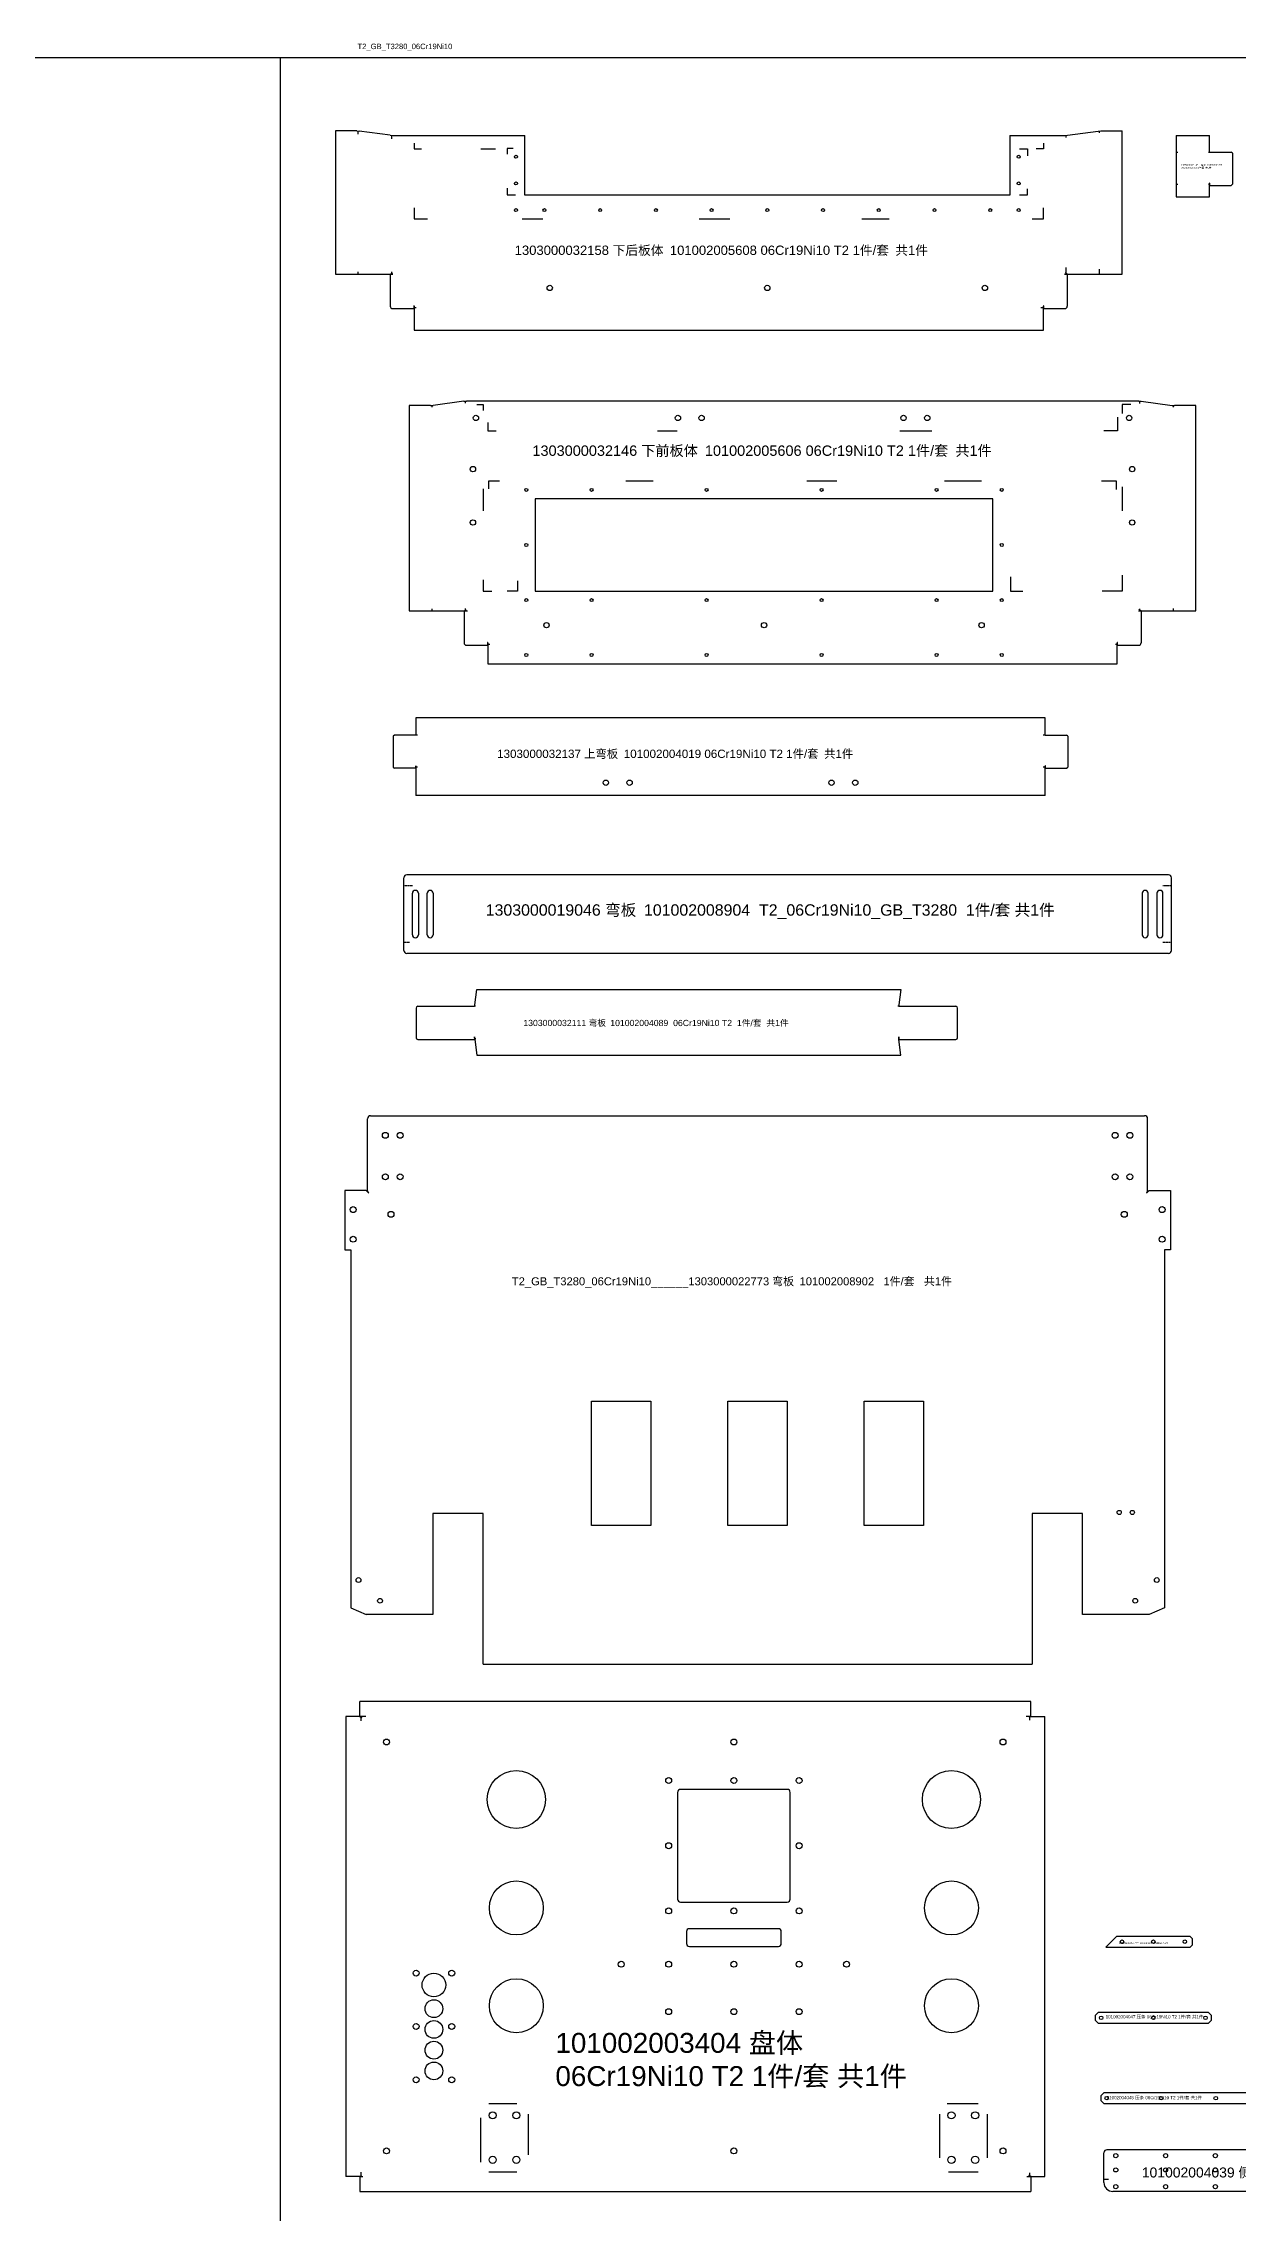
# Model space of a CAD drawing. Extents: x -15495 to 21573, y -5484 to 3275.
# Drawn here: x -1376 to 639, y -1047 to 2613 of the extents above; entities that cross this region are included whole.
import ezdxf

# ---------------------------------------------------------------- set-up
doc = ezdxf.new("R2010")
doc.units = 0
doc.header["$MEASUREMENT"] = 0
doc.linetypes.add('CENTER', pattern=[2, 1.25, -0.25, 0.25, -0.25])
doc.linetypes.add('CENTERX2', pattern=[20.32, 12.7, -2.54, 2.54, -2.54])
doc.layers.get('0').update_dxf_attribs({"linetype": 'CONTINUOUS'})
doc.layers.add('1轮廓实线层', color=7, linetype='CONTINUOUS')
doc.styles.get("Standard").update_dxf_attribs({"font": 'arial.ttf'})

# ---------------------------------------------------------------- blocks, each defined once
blk = doc.blocks.new('DWG合并20101002003404_盘体_06C')
at = {"color": 7, "linetype": 'CONTINUOUS'}
for p, q in [((-33.1, 3787.6), (-33.1, 3813)), ((1098.9, 3813), (-33.1, 3813)), ((1098.9, 3787.6), (1098.9, 3813)), ((-56.5, 3787.6), (-56.5, 3011.8)), ((-33.1, 3787.6), (-56.5, 3787.6)), ((1098.9, 3787.6), (1122.2, 3787.6)), ((1122.2, 3011.8), (1122.2, 3787.6)), ((687.9, 3664.7), (507.9, 3664.7)), ((502.9, 3659.7), (502.9, 3479.7)), ((692.9, 3479.7), (692.9, 3659.7)), ((507.9, 3474.7), (687.9, 3474.7)), ((517.9, 3424.7), (517.9, 3404.7)), ((672.9, 3429.7), (522.9, 3429.7)), ((677.9, 3404.7), (677.9, 3424.7)), ((522.9, 3399.7), (672.9, 3399.7)), ((-33.1, 3011.8), (-56.5, 3011.8)), ((-33.1, 3011.8), (-33.1, 2986.3)), ((1098.9, 3011.8), (1122.2, 3011.8)), ((1098.9, 3011.8), (1098.9, 2986.3)), ((-33.1, 2986.3), (1098.9, 2986.3))]:
    blk.add_line(p, q, dxfattribs=at)
at = {"color": 6, "linetype": 'CENTERX2'}
for p, q in [((-23.2, 3787.8), (-33.1, 3787.8)), ((-31.3, 3786.7), (-31.3, 3780.4)), ((1098.9, 3787.8), (1091.1, 3787.8)), ((1097, 3781.7), (1097, 3786.7)), ((-33.1, 3011.5), (-27.8, 3011.5)), ((-31.3, 3018.8), (-31.3, 3012.6)), ((1092, 3011.5), (1098.9, 3011.5)), ((1097, 3012.6), (1097, 3017.6))]:
    blk.add_line(p, q, dxfattribs=at)
at = {"color": 1}
for p, q in [((-33.1, 3787.6), (-31.3, 3786.7)), ((-31.3, 3786.7), (-29.5, 3785.8)), ((1097, 3786.7), (1095.2, 3785.8)), ((1098.9, 3787.6), (1097, 3786.7)), ((-33.1, 3011.8), (-31.3, 3012.6)), ((-31.3, 3012.6), (-29.5, 3013.5)), ((1097, 3012.6), (1095.2, 3013.5)), ((1098.9, 3011.8), (1097, 3012.6))]:
    blk.add_line(p, q, dxfattribs=at)
at = {"color": 6, "linetype": 'CONTINUOUS'}
for p, q in [((184.4, 3134.7), (231.7, 3134.7)), ((250.9, 3116.8), (250.9, 3048)), ((944.9, 3116.8), (944.9, 3043)), ((957.6, 3134.7), (1009.7, 3134.7)), ((1024.9, 3116.8), (1024.9, 3043)), ((170.9, 3036), (170.9, 3110.7)), ((184.4, 3019.7), (231.7, 3019.7)), ((959.7, 3019.7), (1009.7, 3019.7))]:
    blk.add_line(p, q, dxfattribs=at)
at = {"color": 7, "linetype": 'CONTINUOUS'}
for centre, radius in [((11.9, 3744.7), 5), ((597.9, 3744.7), 5), ((1051.9, 3744.7), 5), ((230.9, 3647.7), 49), ((487.9, 3679.7), 5), ((597.9, 3679.7), 5), ((707.9, 3679.7), 5), ((964.9, 3647.7), 49), ((487.9, 3569.7), 5), ((707.9, 3569.7), 5), ((230.9, 3464.7), 45.5), ((964.9, 3464.7), 45.5), ((487.9, 3459.7), 5), ((597.9, 3459.7), 5), ((707.9, 3459.7), 5), ((407.9, 3369.7), 5), ((487.9, 3369.7), 5), ((597.9, 3369.7), 5), ((707.9, 3369.7), 5), ((787.9, 3369.7), 5), ((61.9, 3354.7), 5), ((91.9, 3334.7), 20), ((121.9, 3354.7), 5), ((230.9, 3299.7), 45.5), ((964.9, 3299.7), 45.5), ((91.9, 3294.7), 15), ((487.9, 3289.7), 5), ((597.9, 3289.7), 5), ((707.9, 3289.7), 5), ((61.9, 3264.7), 5), ((91.9, 3259.7), 15), ((121.9, 3264.7), 5), ((91.9, 3224.7), 15), ((91.9, 3189.7), 15), ((61.9, 3174.7), 5), ((121.9, 3174.7), 5), ((190.9, 3114.7), 6), ((230.9, 3114.7), 6), ((964.9, 3114.7), 6), ((1004.9, 3114.7), 6), ((11.9, 3054.7), 5), ((190.9, 3039.7), 6), ((230.9, 3039.7), 6), ((597.9, 3054.7), 5), ((964.9, 3039.7), 6), ((1004.9, 3039.7), 6), ((1051.9, 3054.7), 5)]:
    blk.add_circle(centre, radius, dxfattribs=at)
for centre, start, end in [((507.9, 3659.7), 90, 180), ((687.9, 3659.7), 0, 90), ((507.9, 3479.7), 180, 270), ((687.9, 3479.7), 270, 0), ((522.9, 3424.7), 90, 180), ((522.9, 3404.7), 180, 270), ((672.9, 3424.7), 0, 90), ((672.9, 3404.7), 270, 0)]:
    blk.add_arc(centre, 5, start, end, dxfattribs=at)
at = {"color": 3, "insert": (296.8, 3253.8), "char_height": 33.6, "width": 622.458, "attachment_point": 1}
blk.add_mtext('101002003404 {\\fSimSun|b0|i0|c134|p54;盘体} 06Cr19Ni10 T2 1{\\fSimSun|b0|i0|c134|p54;件}/{\\fSimSun|b0|i0|c134|p54;套} {\\fSimSun|b0|i0|c134|p54;共}1{\\fSimSun|b0|i0|c134|p54;件}', dxfattribs=at)
blk = doc.blocks.new('DWG合并49101002004039_侧上档条_0')
at = {"color": 7, "linetype": 'CONTINUOUS'}
for p, q in [((-1378.7, 3104.6), (-1378.7, 3154.9)), ((-438.1, 3159.9), (-1373.7, 3159.9)), ((-433.1, 3154.9), (-433.1, 3104.6)), ((-1064.1, 3115.9), (-1094.7, 3115.9)), ((-1094.7, 3115.9), (-1094.7, 3094.6)), ((-1064.1, 3115.9), (-1064.1, 3094.6)), ((-641.1, 3115.9), (-672.1, 3115.9)), ((-672.1, 3115.9), (-672.1, 3094.6)), ((-641.1, 3094.6), (-641.1, 3115.9)), ((-1099.7, 3089.6), (-1363.7, 3089.6)), ((-1099.7, 3089.6), (-1094.7, 3094.6)), ((-1064.1, 3094.6), (-1059.1, 3089.6)), ((-677.1, 3089.6), (-1059.1, 3089.6)), ((-677.1, 3089.6), (-672.1, 3094.6)), ((-641.1, 3094.6), (-636.1, 3089.6)), ((-448.1, 3089.6), (-636.1, 3089.6))]:
    blk.add_line(p, q, dxfattribs=at)
at = {"color": 6, "linetype": 'CENTERX2'}
for p, q in [((-1081.9, 3153.6), (-1081.9, 3159.9)), ((-654.2, 3159.9), (-654.2, 3155.4)), ((-1081.9, 3115.9), (-1081.9, 3120.5)), ((-654.2, 3119.1), (-654.2, 3115.9)), ((-1371, 3109.7), (-1378.7, 3109.7)), ((-1094.7, 3109.7), (-1105.3, 3109.7)), ((-1058.7, 3109.7), (-1064.1, 3109.7)), ((-672.1, 3109.7), (-678.8, 3109.7)), ((-638.4, 3109.7), (-641.1, 3109.7)), ((-433.1, 3109.7), (-439.5, 3109.7))]:
    blk.add_line(p, q, dxfattribs=at)
at = {"color": 7, "linetype": 'CONTINUOUS'}
for centre in [(-1358.7, 3149.9), (-1274.7, 3149.9), (-1190.7, 3149.9), (-1106.7, 3149.9), (-1052.1, 3149.9), (-960.1, 3149.9), (-868.1, 3149.9), (-776.1, 3149.9), (-684.1, 3149.9), (-629.1, 3149.9), (-541.1, 3149.9), (-453.1, 3149.9), (-1358.7, 3125.9), (-1274.7, 3125.9), (-1190.7, 3125.9), (-1106.7, 3125.9), (-1052.1, 3125.9), (-960.1, 3125.9), (-868.1, 3125.9), (-776.1, 3125.9), (-684.1, 3125.9), (-629.1, 3125.9), (-541.1, 3125.9), (-453.1, 3125.9), (-1358.7, 3097.6), (-1274.7, 3097.6), (-1190.7, 3097.6), (-1106.7, 3097.6), (-1052.1, 3097.6), (-960.1, 3097.6), (-868.1, 3097.6), (-776.1, 3097.6), (-684.1, 3097.6), (-629.1, 3097.6), (-541.1, 3097.6), (-453.1, 3097.6)]:
    blk.add_circle(centre, 3.5, dxfattribs=at)
for centre, radius, start, end in [((-1373.7, 3154.9), 5, 90, 180), ((-438.1, 3154.9), 5, 0, 90), ((-1363.7, 3104.6), 15, 180, 270), ((-448.1, 3104.6), 15, 270, 0)]:
    blk.add_arc(centre, radius, start, end, dxfattribs=at)
at = {"color": 3, "insert": (-1314.8, 3130), "char_height": 16.8, "width": 579.177, "attachment_point": 1}
blk.add_mtext('101002004039 {\\fSimSun|b0|i0|c134|p54;侧上档条} 06Cr19Ni10 T2 1{\\fSimSun|b0|i0|c134|p54;件}/{\\fSimSun|b0|i0|c134|p54;套} {\\fSimSun|b0|i0|c134|p54;共}1{\\fSimSun|b0|i0|c134|p54;件}', dxfattribs=at)
blk = doc.blocks.new('DWG合并78101002004045_压条_06C')
at = {"color": 7, "linetype": 'CONTINUOUS'}
for p, q in [((-1406.9, 3037.3), (-1411.9, 3032.3)), ((-1411.9, 3032.3), (-1411.9, 3024.3)), ((-1411.9, 3024.3), (-1406.9, 3019.3)), ((-1028.9, 3037.3), (-1406.9, 3037.3)), ((-1406.9, 3019.3), (-1028.9, 3019.3)), ((-1023.9, 3032.3), (-1028.9, 3037.3)), ((-1028.9, 3019.3), (-1023.9, 3024.3)), ((-1023.9, 3024.3), (-1023.9, 3032.3))]:
    blk.add_line(p, q, dxfattribs=at)
for centre in [(-1401.9, 3028.3), (-1309.9, 3028.3), (-1217.9, 3028.3), (-1125.9, 3028.3), (-1033.9, 3028.3)]:
    blk.add_circle(centre, 3, dxfattribs=at)
at = {"color": 3, "insert": (-1406.1, 3031.8), "char_height": 5.376, "width": 173.215, "attachment_point": 1}
blk.add_mtext('101002004045 {\\fSimSun|b0|i0|c134|p54;压条} 06Cr19Ni10 T2 1{\\fSimSun|b0|i0|c134|p54;件}/{\\fSimSun|b0|i0|c134|p54;套} {\\fSimSun|b0|i0|c134|p54;共}1{\\fSimSun|b0|i0|c134|p54;件}', dxfattribs=at)
blk = doc.blocks.new('DWG合并136101002004047_压条_06')
at = {"color": 7, "linetype": 'CONTINUOUS'}
for p, q in [((-1437.7, 2919.4), (-1442.7, 2914.4)), ((-1442.7, 2914.4), (-1442.7, 2906.4)), ((-1442.7, 2906.4), (-1437.7, 2901.4)), ((-1251.7, 2919.4), (-1437.7, 2919.4)), ((-1437.7, 2901.4), (-1251.7, 2901.4)), ((-1246.7, 2914.4), (-1251.7, 2919.4)), ((-1251.7, 2901.4), (-1246.7, 2906.4)), ((-1246.7, 2906.4), (-1246.7, 2914.4))]:
    blk.add_line(p, q, dxfattribs=at)
for centre in [(-1432.7, 2910.4), (-1344.7, 2910.4), (-1256.7, 2910.4)]:
    blk.add_circle(centre, 3, dxfattribs=at)
at = {"color": 3, "insert": (-1425.1, 2914.9), "char_height": 5.376, "width": 168.316, "attachment_point": 1}
blk.add_mtext('101002004047 {\\fSimSun|b0|i0|c134|p54;压条} 06Cr19Ni10 T2 1{\\fSimSun|b0|i0|c134|p54;件}/{\\fSimSun|b0|i0|c134|p54;套} {\\fSimSun|b0|i0|c134|p54;共}1{\\fSimSun|b0|i0|c134|p54;件}', dxfattribs=at)
blk = doc.blocks.new('DWG合并223101002004057_压条_06')
at = {"color": 7, "linetype": 'CONTINUOUS'}
for p, q in [((-2663.1, 2496.3), (-2681.1, 2478.3)), ((-2539.1, 2496.3), (-2663.1, 2496.3)), ((-2535.1, 2492.3), (-2539.1, 2496.3)), ((-2535.1, 2482.3), (-2535.1, 2492.3)), ((-2681.1, 2478.3), (-2539.1, 2478.3)), ((-2539.1, 2478.3), (-2535.1, 2482.3))]:
    blk.add_line(p, q, dxfattribs=at)
for centre in [(-2654.1, 2487.3), (-2601.1, 2487.3), (-2548.1, 2487.3)]:
    blk.add_circle(centre, 3, dxfattribs=at)
at = {"color": 3, "insert": (-2658.7, 2486.3), "char_height": 2.688, "width": 86.553, "attachment_point": 1}
blk.add_mtext('101002004057 {\\fSimSun|b0|i0|c134|p54;压条} 06Cr19Ni10 T2 1{\\fSimSun|b0|i0|c134|p54;件}/{\\fSimSun|b0|i0|c134|p54;套} {\\fSimSun|b0|i0|c134|p54;共}2{\\fSimSun|b0|i0|c134|p54;件}', dxfattribs=at)
blk = doc.blocks.new('1303000019046')
at = {"color": 7, "linetype": 'CONTINUOUS'}
for p, q in [((66.3, -642.5), (66.3, -519.9)), ((1356.3, -514.9), (71.3, -514.9)), ((80.8, -616.2), (80.8, -546.2)), ((90.8, -546.2), (90.8, -616.2)), ((105.8, -616.2), (105.8, -546.2)), ((115.8, -546.2), (115.8, -616.2)), ((1311.8, -546.2), (1311.8, -616.2)), ((1321.8, -616.2), (1321.8, -546.2)), ((1336.8, -546.2), (1336.8, -616.2)), ((1346.8, -616.2), (1346.8, -546.2)), ((1361.3, -642.5), (1361.3, -519.9)), ((1356.3, -647.5), (71.3, -647.5))]:
    blk.add_line(p, q, dxfattribs=at)
at = {"color": 6, "linetype": 'CENTER'}
for p, q in [((66.3, -533), (80.8, -533)), ((1346.8, -533), (1361.3, -533)), ((75.9, -629.3), (66.3, -629.3)), ((1361.3, -629.3), (1346.8, -629.3))]:
    blk.add_line(p, q, dxfattribs=at)
at = {"color": 7, "linetype": 'CONTINUOUS'}
for centre, start, end in [((71.3, -519.9), 90, 180), ((85.8, -546.2), 0, 180), ((110.8, -546.2), 0, 180), ((1316.8, -546.2), 0, 180), ((1341.8, -546.2), 0, 180), ((1356.3, -519.9), 0, 90), ((85.8, -616.2), 180, 0), ((110.8, -616.2), 180, 0), ((1316.8, -616.2), 180, 0), ((1341.8, -616.2), 180, 0), ((71.3, -642.5), 180, 270), ((1356.3, -642.5), 270, 0)]:
    blk.add_arc(centre, 5, start, end, dxfattribs=at)
at = {"color": 3, "insert": (204.4, -564.7), "char_height": 19.2138, "width": 987.415, "attachment_point": 1}
blk.add_mtext('1303000019046 {\\fSimSun|b0|i0|c134|p54;弯板 }101002008904  T2_06Cr19Ni10_GB_T3280  1{\\fSimSun|b0|i0|c134|p54;件}/{\\fSimSun|b0|i0|c134|p54;套} {\\fSimSun|b0|i0|c134|p54;共}1{\\fSimSun|b0|i0|c134|p54;件}', dxfattribs=at)
blk = doc.blocks.new('1303000022773_弯板_101002008')
at = {"color": 7, "linetype": 'CONTINUOUS'}
for p, q in [((10699.8, -1881), (10699.8, -1760)), ((12015.6, -1881), (12015.6, -1760)), ((10661.4, -1881.4), (10661.4, -1981.4)), ((10697.4, -1881.4), (10661.4, -1881.4)), ((10697.4, -1881.4), (10701.7, -1885.4)), ((12015.6, -1881), (12013.7, -1885.4)), ((12013.7, -1885.4), (12018, -1881.4)), ((12054, -1881.4), (12054, -1981.4)), ((10661.4, -1981.4), (10671.4, -1981.4)), ((12044, -1981.4), (12044, -2585.6)), ((11077.7, -2236.4), (11177.7, -2236.4)), ((11077.7, -2446.4), (11077.7, -2236.4)), ((11177.7, -2236.4), (11177.7, -2446.4)), ((11307.7, -2236.4), (11407.7, -2236.4)), ((11407.7, -2236.4), (11407.7, -2446.4)), ((11537.7, -2236.4), (11637.7, -2236.4)), ((11537.7, -2446.4), (11537.7, -2236.4)), ((10894.7, -2426.4), (10809.7, -2426.4)), ((10894.7, -2680.2), (10894.7, -2426.4)), ((11177.7, -2446.4), (11077.7, -2446.4)), ((11407.7, -2446.4), (11307.7, -2446.4)), ((11637.7, -2446.4), (11537.7, -2446.4)), ((11905.7, -2426.4), (11820.7, -2426.4)), ((11905.7, -2596.4), (11905.7, -2426.4)), ((10671.4, -2585.6), (10697.4, -2596.4)), ((10809.7, -2596.4), (10697.4, -2596.4)), ((10894.7, -2680.2), (11820.7, -2680.2))]:
    blk.add_line(p, q, dxfattribs=at)
for centre, radius in [((10729.7, -1788), 5), ((10754.7, -1788), 5), ((11960.7, -1788), 5), ((11985.7, -1788), 5), ((10729.7, -1858), 5), ((10754.7, -1858), 5), ((11960.7, -1858), 5), ((11985.7, -1858), 5), ((10675.4, -1913.4), 5), ((12040, -1913.4), 5), ((12040, -1963.4), 5), ((11967.7, -2424.4), 3.5), ((11989.7, -2424.4), 3.5), ((10684.4, -2538.4), 4), ((12031, -2538.4), 4), ((10720.7, -2573.4), 4), ((11994.7, -2573.4), 4)]:
    blk.add_circle(centre, radius, dxfattribs=at)
at = {"layer": '1轮廓实线层', "linetype": 'CONTINUOUS'}
for p, q in [((10704.8, -1755), (12010.6, -1755)), ((10701.7, -1885.4), (10699.8, -1881)), ((12018, -1881.4), (12054, -1881.4)), ((10671.4, -1981.4), (10671.4, -2585.6)), ((12054, -1981.4), (12044, -1981.4)), ((11307.7, -2446.4), (11307.7, -2236.4)), ((11637.7, -2236.4), (11637.7, -2446.4)), ((10809.7, -2426.4), (10809.7, -2596.4)), ((11820.7, -2426.4), (11820.7, -2680.2)), ((12018, -2596.4), (11905.7, -2596.4)), ((12044, -2585.6), (12018, -2596.4))]:
    blk.add_line(p, q, dxfattribs=at)
for centre in [(10739.2, -1921.4), (11976.2, -1921.4), (10675.4, -1963.4)]:
    blk.add_circle(centre, 5, dxfattribs=at)
for centre, start, end in [((10704.8, -1760), 90, 180), ((12010.6, -1760), 0, 90)]:
    blk.add_arc(centre, 5, start, end, dxfattribs=at)
at = {"insert": (10943.1, -2027.6), "char_height": 13.5, "width": 870.98, "attachment_point": 1}
blk.add_mtext('{\\C2;T2_GB_T3280_06Cr19Ni10______1303000022773 \\fSimSun|b0|i0|c134|p2;弯板 \\fArial|b0|i0|c0|p34;101002008902   1\\fSimSun|b0|i0|c134|p2;件\\fArial|b0|i0|c0|p34;/\\fSimSun|b0|i0|c134|p2;套\\fArial|b0|i0|c0|p34;   \\fSimSun|b0|i0|c134|p2;共\\fArial|b0|i0|c0|p34;1\\fSimSun|b0|i0|c134|p2;件}', dxfattribs=at)
blk = doc.blocks.new('1303000032148_上弯板_10100200')
at = {"color": 7, "linetype": 'CONTINUOUS'}
for p, q in [((8.2, 167.2), (8.2, 63.9)), ((8.2, 167.2), (64.9, 167.2)), ((64.9, 139.4), (64.9, 167.2)), ((64.9, 139.4), (101.2, 139.4)), ((103.2, 137.4), (101.2, 139.4)), ((103.2, 137.4), (103.2, 85.2)), ((65, 86.7), (64.9, 86.7)), ((64.9, 63.9), (64.9, 86.7)), ((65, 83.2), (65, 86.7)), ((65, 83.2), (101.2, 83.2)), ((101.2, 83.2), (103.2, 85.2)), ((8.2, 63.9), (64.9, 63.9))]:
    blk.add_line(p, q, dxfattribs=at)
at = {"color": 6, "linetype": 'CONTINUOUS'}
for p, q in [((8.2, 139.5), (11.3, 139.5)), ((62.7, 139.5), (64.9, 139.5)), ((11.3, 84.7), (8.2, 84.7)), ((64.9, 84.7), (62.7, 84.7))]:
    blk.add_line(p, q, dxfattribs=at)
at = {"color": 3, "insert": (16.8, 119.1), "char_height": 2.8, "width": 80.986, "attachment_point": 1}
blk.add_mtext('1303000032148 {\\fSimSun|b0|i0|c134|p2;上弯板 }101002004028 06Cr19Ni10 T2 1{\\fSimSun|b0|i0|c134|p2;件}/{\\fSimSun|b0|i0|c134|p2;套 共}1{\\fSimSun|b0|i0|c134|p2;件}', dxfattribs=at)
blk = doc.blocks.new('1303000032111_弯板_101002004')
at = {"color": 7, "linetype": 'CONTINUOUS'}
for p, q in [((850246.5, 1289129.8), (850250, 1289155.8)), ((850250, 1289155.8), (850965.5, 1289155.8)), ((850965.5, 1289155.8), (850962, 1289129.8)), ((850147.5, 1289124.5), (850147.5, 1289074.5)), ((850150.5, 1289127.5), (850246.4, 1289127.5)), ((850246.4, 1289127.5), (850246.5, 1289129.8)), ((850962, 1289129.8), (850961.9, 1289127.5)), ((850961.9, 1289127.5), (851058, 1289127.5)), ((851061, 1289074.5), (851061, 1289124.5)), ((850150.5, 1289071.5), (850245.9, 1289071.5)), ((850245.9, 1289075.9), (850245.9, 1289071.5)), ((850246.3, 1289075.5), (850246.3, 1289075.9)), ((850246.5, 1289071.2), (850246.3, 1289075.5)), ((850246.5, 1289071.2), (850250, 1289045.2)), ((850250, 1289045.2), (850965.5, 1289045.2)), ((850961.8, 1289075.9), (850961.8, 1289075.5)), ((850961.8, 1289075.5), (850962, 1289071.2)), ((850965.5, 1289045.2), (850962, 1289071.2)), ((850962.2, 1289071.5), (850962.2, 1289075.9)), ((850962.2, 1289071.5), (851058, 1289071.5))]:
    blk.add_line(p, q, dxfattribs=at)
at = {"color": 6, "linetype": 'CONTINUOUS'}
for p, q in [((850248, 1289127.7), (850246.4, 1289127.7)), ((850961.9, 1289127.7), (850960.5, 1289127.7)), ((850246.4, 1289073.4), (850248.4, 1289073.4)), ((850960.9, 1289073.4), (850961.9, 1289073.4))]:
    blk.add_line(p, q, dxfattribs=at)
at = {"color": 7, "linetype": 'CONTINUOUS'}
for centre, radius, start, end in [((850150.5, 1289124.5), 3, 90, 180), ((851058, 1289124.5), 3, 0, 90), ((850150.5, 1289074.5), 3, 180, 270), ((850246.1, 1289075.9), 0.2, 0, 180), ((850962, 1289075.9), 0.2, 0, 180), ((851058, 1289074.5), 3, 270, 0)]:
    blk.add_arc(centre, radius, start, end, dxfattribs=at)
at = {"color": 3, "insert": (850328.5, 1289104.6), "char_height": 10.5, "width": 457.605, "attachment_point": 1}
blk.add_mtext('1303000032111 {\\fSimSun|b0|i0|c134|p2;弯板 }101002004089  06Cr19Ni10 T2  1{\\fSimSun|b0|i0|c134|p2;件}/{\\fSimSun|b0|i0|c134|p2;套}  {\\fSimSun|b0|i0|c134|p2;共}1{\\fSimSun|b0|i0|c134|p2;件}', dxfattribs=at)
blk = doc.blocks.new('1303000032146_下前板体_1010020')
at = {"color": 7, "linetype": 'CONTINUOUS'}
for p, q in [((-663.6, 348.1), (-663.6, 2.1)), ((-627.6, 348.1), (-663.6, 348.1)), ((-627.6, 348.1), (-623.3, 348.6)), ((-571.3, 355.5), (-623.3, 348.6)), ((-571.3, 355.5), (-567, 355.7)), ((567, 355.7), (-567, 355.7)), ((567, 355.7), (571.3, 355.5)), ((571.3, 355.5), (623.3, 348.6)), ((623.3, 348.6), (627.6, 348.1)), ((663.6, 348.1), (627.6, 348.1)), ((663.6, 2.1), (663.6, 348.1)), ((321, 191), (-451, 191)), ((-451, 191), (-451, 35)), ((321, 35), (321, 191)), ((-663.6, 2.1), (-571, 2.1)), ((-571, 2.1), (-571, -52.3)), ((-451, 35), (321, 35)), ((571, 2.1), (663.6, 2.1)), ((571, 2.1), (571, -52.3)), ((-567, -56.3), (-531.3, -56.3)), ((-531.3, -51.9), (-531.3, -56.3)), ((-530.9, -51.9), (-530.9, -87.6)), ((530.9, -87.6), (530.9, -51.9)), ((531.3, -56.3), (531.3, -51.9)), ((531.3, -56.3), (567, -56.3)), ((-530.9, -87.6), (530.9, -87.6))]:
    blk.add_line(p, q, dxfattribs=at)
at = {"color": 6, "linetype": 'CONTINUOUS'}
for p, q in [((-625.5, 348.4), (-625.5, 345.7)), ((-569.2, 355.6), (-569.2, 352.5)), ((-549.6, 350), (-539, 350)), ((-539, 350), (-539, 339.8)), ((554, 350), (539, 350)), ((539, 350), (539, 334.8)), ((569.2, 352), (569.2, 355.6)), ((625.5, 345.8), (625.5, 348.4)), ((-531, 319.9), (-531, 305.7)), ((-531, 305.7), (-516.7, 305.7)), ((-244.6, 305.7), (-211.3, 305.7)), ((164.1, 305.7), (217.9, 305.7)), ((531, 305.7), (508.1, 305.7)), ((531, 328.5), (531, 305.7)), ((-529, 207.5), (-529, 221)), ((-529, 221), (-511.5, 221)), ((-298.1, 221), (-251.9, 221)), ((7, 221), (57.7, 221)), ((239.7, 221), (301.7, 221)), ((504.3, 221), (529, 221)), ((529, 221), (529, 206.5)), ((-539, 207.5), (-539, 170.4)), ((539, 211.3), (539, 170.4)), ((-539, 54), (-539, 35)), ((-481, 52.5), (-481, 35)), ((351, 59.4), (351, 35)), ((539, 62.1), (539, 35)), ((-625.5, 5.5), (-625.5, 2.1)), ((-571, 1.8), (-565, 1.8)), ((-569.2, 5.6), (-569.2, 3)), ((-539, 35), (-524.3, 35)), ((-481, 35), (-498.4, 35)), ((351, 35), (371.6, 35)), ((539, 35), (505.6, 35)), ((566.6, 1.8), (571, 1.8)), ((569.2, 3), (569.2, 5.2)), ((625.5, 2.1), (625.5, 6)), ((-530.9, -54.5), (-527.8, -54.5)), ((527.8, -54.5), (530.9, -54.5))]:
    blk.add_line(p, q, dxfattribs=at)
at = {"color": 1}
for p, q in [((-571, 2.1), (-569.2, 3)), ((-569.2, 3), (-567.3, 3.9)), ((569.2, 3), (567.3, 3.9)), ((571, 2.1), (569.2, 3))]:
    blk.add_line(p, q, dxfattribs=at)
at = {"color": 7, "linetype": 'CONTINUOUS'}
for centre, radius in [((-551, 327.3), 4.5), ((-210.3, 327.3), 4.5), ((-170.3, 327.3), 4.5), ((170.3, 327.3), 4.5), ((210.3, 327.3), 4.5), ((551, 327.3), 4.5), ((-556, 241), 4.5), ((556, 241), 4.5), ((-466, 206), 2.5), ((-356, 206), 2.5), ((-162, 206), 2.5), ((32, 206), 2.5), ((226, 206), 2.5), ((336, 206), 2.5), ((-556, 151), 4.5), ((556, 151), 4.5), ((-466, 113), 2.5), ((336, 113), 2.5), ((-466, 20), 2.5), ((-356, 20), 2.5), ((-162, 20), 2.5), ((32, 20), 2.5), ((226, 20), 2.5), ((336, 20), 2.5), ((-432, -22.3), 4.5), ((-65, -22.3), 4.5), ((302, -22.3), 4.5), ((-466, -72.6), 2.5), ((-356, -72.6), 2.5), ((-162, -72.6), 2.5), ((32, -72.6), 2.5), ((226, -72.6), 2.5), ((336, -72.6), 2.5)]:
    blk.add_circle(centre, radius, dxfattribs=at)
for centre, radius, start, end in [((-567, -52.3), 4, 180, 270), ((-531.1, -51.9), 0.2, 360, 180), ((531.1, -51.9), 0.2, 360, 180), ((567, -52.3), 4, 270, 360)]:
    blk.add_arc(centre, radius, start, end, dxfattribs=at)
at = {"color": 3, "insert": (-455.7, 280.9), "char_height": 17.5, "attachment_point": 1}
blk.add_mtext_dynamic_manual_height_columns('1303000032146 {\\fSimSun|b0|i0|c134|p2;下前板体 }101002005606 06Cr19Ni10 T2 1{\\fSimSun|b0|i0|c134|p2;件}/{\\fSimSun|b0|i0|c134|p2;套 共}1{\\fSimSun|b0|i0|c134|p2;件}', width=923.395, gutter_width=87.5, heights=[23.3], dxfattribs=at)
blk = doc.blocks.new('1303000032137_上弯板_10100200')
at = {"color": 7, "linetype": 'CONTINUOUS'}
for p, q in [((270, -1206.9), (270, -1235.9)), ((1332, -1206.9), (270, -1206.9)), ((1332, -1235.9), (1332, -1206.9)), ((234, -1235.9), (232, -1237.9)), ((232, -1237.9), (232, -1290)), ((270, -1235.9), (234, -1235.9)), ((1332, -1235.9), (1368, -1235.9)), ((1370, -1237.9), (1368, -1235.9)), ((1370, -1237.9), (1370, -1290)), ((232, -1290), (234, -1292)), ((269.9, -1292), (234, -1292)), ((269.9, -1287.7), (270, -1287.7)), ((269.9, -1292), (269.9, -1287.7)), ((270, -1287.7), (270, -1337.8)), ((1332.1, -1287.7), (1332, -1287.7)), ((1332, -1337.8), (1332, -1287.7)), ((1332.1, -1292), (1332.1, -1287.7)), ((1332.1, -1292), (1368, -1292)), ((1368, -1292), (1370, -1290)), ((1332, -1337.8), (270, -1337.8))]:
    blk.add_line(p, q, dxfattribs=at)
at = {"color": 6, "linetype": 'CONTINUOUS'}
for p, q in [((270, -1235.3), (273.1, -1235.3)), ((1328.6, -1235.3), (1332, -1235.3)), ((273.1, -1290.1), (270, -1290.1)), ((1332, -1290.1), (1328.6, -1290.1))]:
    blk.add_line(p, q, dxfattribs=at)
at = {"color": 7, "linetype": 'CONTINUOUS'}
for centre in [(590.7, -1316.3), (630.7, -1316.3), (971.4, -1316.3), (1011.4, -1316.3)]:
    blk.add_circle(centre, 4.5, dxfattribs=at)
at = {"color": 3, "insert": (407.3, -1260.6), "char_height": 14, "width": 713.124, "attachment_point": 1}
blk.add_mtext('1303000032137 {\\fSimSun|b0|i0|c134|p2;上弯板 }101002004019 06Cr19Ni10 T2 1{\\fSimSun|b0|i0|c134|p2;件}/{\\fSimSun|b0|i0|c134|p2;套 共}1{\\fSimSun|b0|i0|c134|p2;件}', dxfattribs=at)
blk = doc.blocks.new('1303000032158_下后板体_1010020')
at = {"color": 7, "linetype": 'CONTINUOUS'}
for p, q in [((-663.6, 243.6), (-663.6, 2.1)), ((-627.6, 243.6), (-663.6, 243.6)), ((-627.6, 243.6), (-623.3, 243.4)), ((-571.3, 236.5), (-623.3, 243.4)), ((-571.3, 236.5), (-567, 236)), ((-567, 236), (-344, 236)), ((-344, 135), (-344, 236)), ((474, 236), (474, 135)), ((474, 236), (567, 236)), ((567, 236), (571.3, 236.5)), ((571.3, 236.5), (623.3, 243.4)), ((623.3, 243.4), (627.6, 243.6)), ((627.6, 243.6), (663.6, 243.6)), ((663.6, 2.1), (663.6, 243.6)), ((474, 135), (-344, 135)), ((-663.6, 2.1), (-571, 2.1)), ((-571, 2.1), (-571, -52.3)), ((571, 2.1), (663.6, 2.1)), ((571, 2.1), (571, -52.3)), ((-567, -56.3), (-531.3, -56.3)), ((-531.3, -51.9), (-531.3, -56.3)), ((-530.9, -51.9), (-530.9, -92.6)), ((530.9, -92.6), (530.9, -51.9)), ((531.3, -56.3), (531.3, -51.9)), ((531.3, -56.3), (567, -56.3)), ((-530.9, -92.6), (530.9, -92.6))]:
    blk.add_line(p, q, dxfattribs=at)
at = {"color": 6, "linetype": 'CONTINUOUS'}
for p, q in [((-625.5, 243.5), (-625.5, 237.9)), ((-569.2, 236.3), (-569.2, 230.3)), ((-530.8, 223.1), (-530.8, 213.6)), ((530.7, 223.1), (530.7, 213.6)), ((569.2, 232.5), (569.2, 236.3)), ((625.5, 240.1), (625.5, 243.5)), ((-530.8, 213.6), (-518.4, 213.6)), ((-418.2, 213.6), (-393.6, 213.6)), ((-363.7, 213.7), (-374, 213.7)), ((-374, 213.7), (-374, 204.3)), ((490.5, 213.6), (504, 213.6)), ((504, 213.6), (504, 201.8)), ((530.7, 213.6), (518.5, 213.6)), ((-374, 147.1), (-374, 135.7)), ((-531, 113.7), (-531, 95)), ((-374, 135.7), (-359.7, 135.7)), ((490.5, 135.6), (504, 135.6)), ((504, 135.6), (504, 145.6)), ((531, 95), (531, 113.7)), ((-531, 95), (-508.2, 95)), ((-348.8, 95), (-313.5, 95)), ((-50.1, 95), (1.8, 95)), ((224.2, 95), (270.5, 95)), ((511.9, 95), (531, 95)), ((-625.5, 5.9), (-625.5, 2.1)), ((-571, 1.8), (-566.8, 1.8)), ((-569.2, 5.8), (-569.2, 3)), ((566.4, 1.8), (571, 1.8)), ((569.2, 3), (569.2, 13.1)), ((625.5, 2.1), (625.5, 10.2)), ((-530.9, -54.5), (-527.2, -54.5)), ((526.4, -54.5), (530.9, -54.5))]:
    blk.add_line(p, q, dxfattribs=at)
at = {"color": 1}
for p, q in [((-571, 2.1), (-569.2, 3)), ((-569.2, 3), (-567.3, 3.9)), ((569.2, 3), (567.3, 3.9)), ((571, 2.1), (569.2, 3))]:
    blk.add_line(p, q, dxfattribs=at)
at = {"color": 7, "linetype": 'CONTINUOUS'}
for centre, radius in [((-359, 200), 2.5), ((489, 200), 2.5), ((-359, 155), 2.5), ((489, 155), 2.5), ((-359, 110), 2.5), ((-311, 110), 2.5), ((-217, 110), 2.5), ((-123, 110), 2.5), ((-29, 110), 2.5), ((65, 110), 2.5), ((159, 110), 2.5), ((253, 110), 2.5), ((347, 110), 2.5), ((441, 110), 2.5), ((489, 110), 2.5), ((-302, -21.3), 4.5), ((65, -21.3), 4.5), ((432, -21.3), 4.5)]:
    blk.add_circle(centre, radius, dxfattribs=at)
for centre, radius, start, end in [((-567, -52.3), 4, 180, 270), ((-531.1, -51.9), 0.2, 0, 180), ((531.1, -51.9), 0.2, 0, 180), ((567, -52.3), 4, 270, 0)]:
    blk.add_arc(centre, radius, start, end, dxfattribs=at)
at = {"color": 3, "insert": (-361.2, 50.1), "char_height": 15.75, "width": 818.748, "attachment_point": 1}
blk.add_mtext('1303000032158 {\\fSimSun|b0|i0|c134|p2;下后板体 }101002005608 06Cr19Ni10 T2 1{\\fSimSun|b0|i0|c134|p2;件}/{\\fSimSun|b0|i0|c134|p2;套 共}1{\\fSimSun|b0|i0|c134|p2;件}', dxfattribs=at)

msp = doc.modelspace()

# ---------------------------------------------------------------- linework, layer by layer
at = {"color": 1}
for p, q in [((-15495.45919, 2589.60046), (21572.91335, 2589.60046)), ((-976.81232, 2589.60046), (-976.81232, -5271.14477))]:
    msp.add_line(p, q, dxfattribs=at)

# ---------------------------------------------------------------- block references
for name, p in [('1303000032158_下后板体_1010020', (-219.81541, 2221.89395)), ('1303000032148_上弯板_10100200', (526.45098, 2290.40281)), ('1303000032146_下前板体_1010020', (-95.35496, 1653.80864)), ('1303000032137_上弯板_10100200', (-1017.89741, 2682.0296)), ('1303000032111_弯板_101002004', (-850894.93422, -1288139.09748))]:
    msp.add_blockref(name, p, dxfattribs=at)
at = {"color": 3}
msp.add_blockref('1303000019046', (-834.28898, 1725.21587), dxfattribs=at)
at = {"color": 2}
msp.add_blockref('1303000022773_弯板_101002008', (-11528.87493, 2558.72044), dxfattribs=at)
for name, p in [('DWG合并20101002003404_盘体_06C', (-809.11627, -3997.7201)), ('DWG合并223101002004057_压条_06', (3097.53405, -3077.31517)), ('DWG合并136101002004047_压条_06', (1841.08548, -3628.8144)), ('DWG合并78101002004045_压条_06C', (1819.58384, -3882.20458)), ('DWG合并49101002004039_侧上档条_0', (1791.72701, -4100.96474))]:
    msp.add_blockref(name, p)

# ---------------------------------------------------------------- texts
at = {"color": 1, "insert": (-846.15918, 2612.696), "char_height": 9.2, "width": 161.3719509, "attachment_point": 1}
msp.add_mtext('T2_GB_T3280_06Cr19Ni10', dxfattribs=at)

doc.saveas('drawing.dxf')
